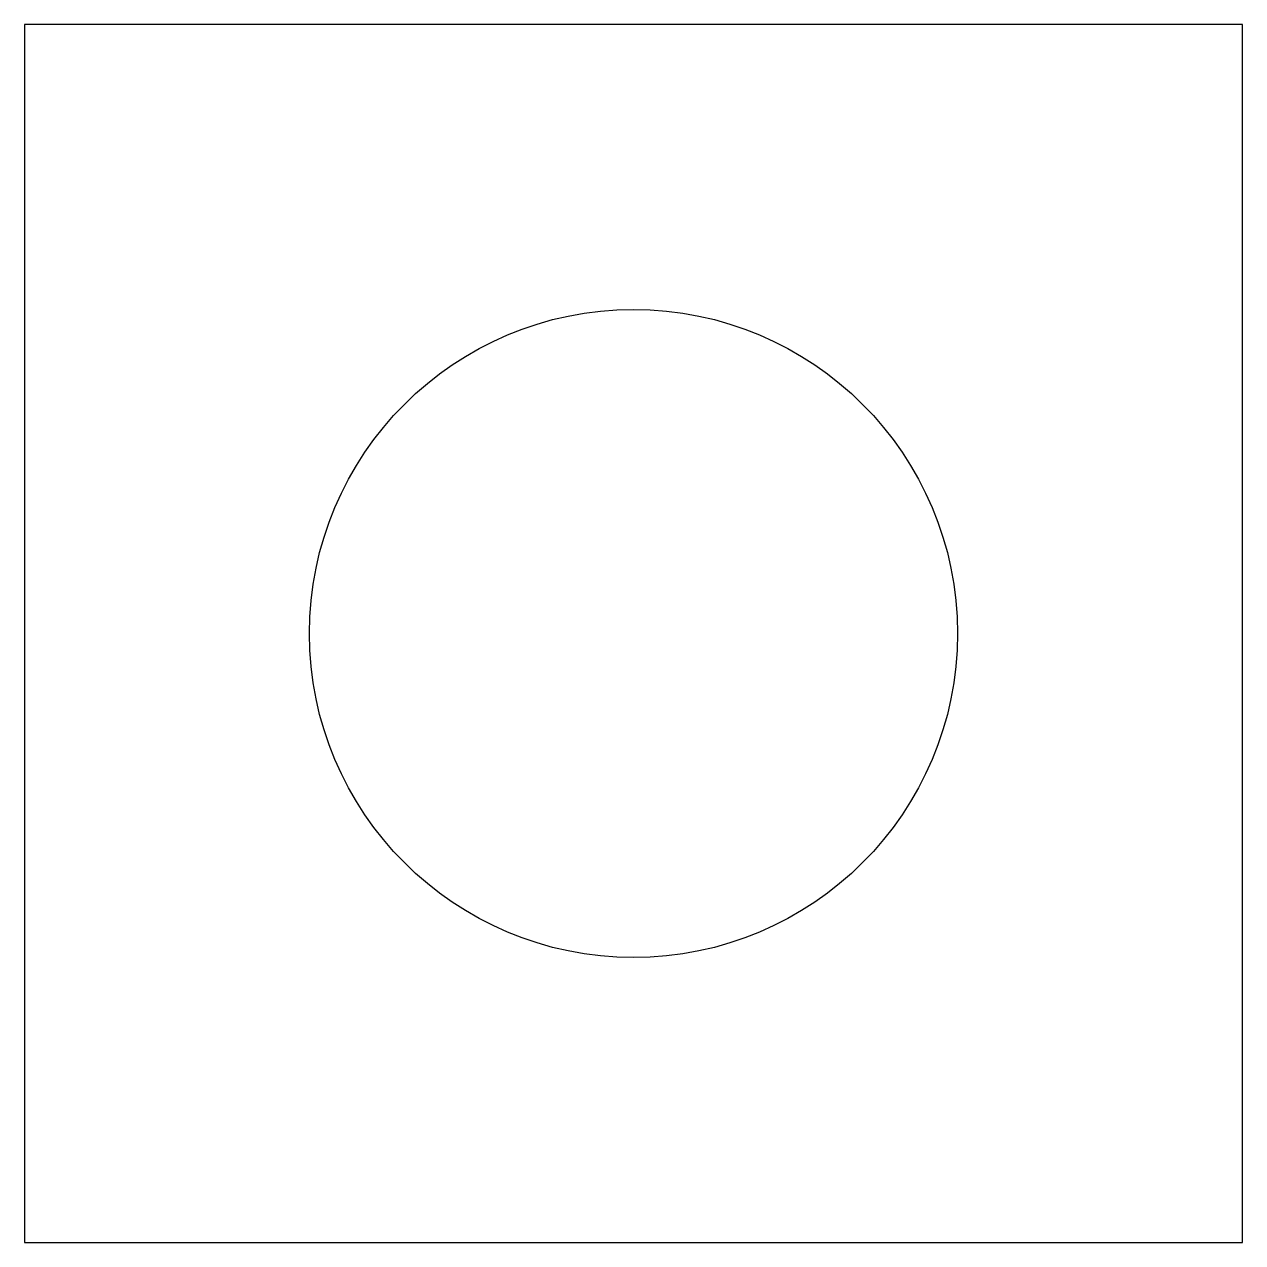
# Model space of a CAD drawing. Header units: inches. Extents: x 0 to 0.5, y -0.5 to 0.
import ezdxf

# ---------------------------------------------------------------- set-up
doc = ezdxf.new("R2010")
doc.units = ezdxf.units.IN
doc.header["$MEASUREMENT"] = 0

msp = doc.modelspace()

# ---------------------------------------------------------------- linework, layer by layer
msp.add_lwpolyline([(0.5, 0), (0, 0), (0, -0.5), (0.5, -0.5)], close=True)
msp.add_circle((0.25, -0.25), 0.133)

doc.saveas('drawing.dxf')
